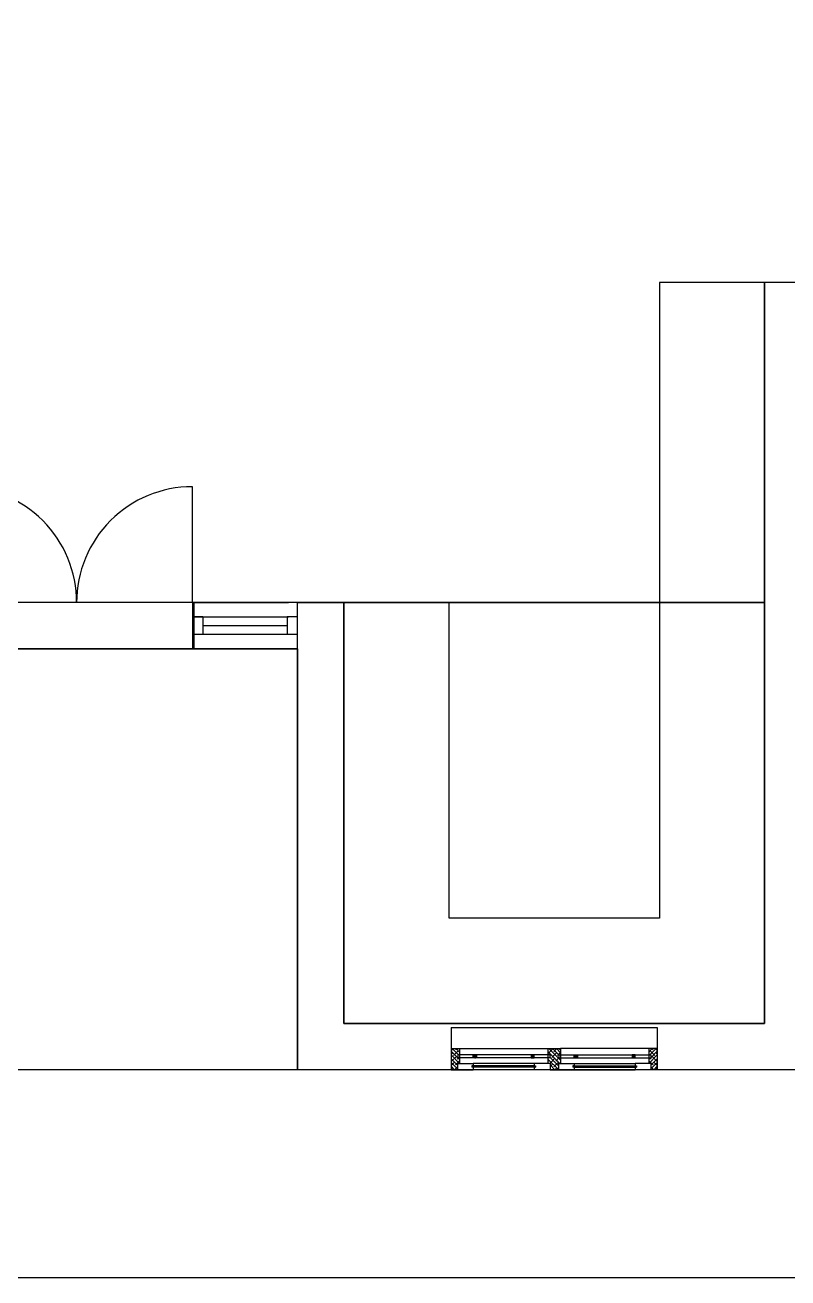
# Model space of a CAD drawing. Extents: x -4409 to 83729, y -39415 to 28842.
# Drawn here: x -783 to 2844, y 6113 to 12066 of the extents above; entities that cross this region are included whole.
import ezdxf

# ---------------------------------------------------------------- set-up
doc = ezdxf.new("R2010")
doc.units = 0
doc.layers.add('4_JOINERY', color=217, linetype='CONTINUOUS')
doc.layers.add('WWW_CADBLOCKSFREE_COM', color=7, linetype='CONTINUOUS')

msp = doc.modelspace()

# ---------------------------------------------------------------- linework, layer by layer
at = {"layer": '4_JOINERY', "color": 150}
for p, q in [((1242.562, 7302.788), (2222.562, 7302.788)), ((1242.562, 7302.788), (1242.562, 7102.788)), ((2222.562, 7302.788), (2222.562, 7102.788)), ((1242.562, 7202.788), (1282.562, 7202.788)), ((1250.72, 7202.788), (1242.562, 7194.63)), ((1242.562, 7202.788), (1702.562, 7202.788)), ((1277.749, 7173.324), (1248.285, 7202.788)), ((1268.68, 7202.788), (1262.973, 7197.08)), ((1282.562, 7186.472), (1266.246, 7202.788)), ((1282.562, 7202.788), (1282.562, 7132.788)), ((1702.562, 7202.788), (1762.562, 7202.788)), ((1702.562, 7202.788), (1702.562, 7132.788)), ((1762.562, 7147.327), (1707.101, 7202.788)), ((1754.525, 7173.324), (1725.061, 7202.788)), ((1745.456, 7202.788), (1730.768, 7188.1)), ((1762.562, 7183.248), (1743.022, 7202.788)), ((1762.562, 7201.208), (1760.982, 7202.788)), ((1762.562, 7202.788), (1762.562, 7132.788)), ((2222.562, 7202.788), (1762.562, 7202.788)), ((2222.562, 7202.788), (2182.562, 7202.788)), ((2182.562, 7202.788), (2182.562, 7132.788)), ((2182.562, 7186.472), (2198.878, 7202.788)), ((2187.374, 7173.324), (2216.838, 7202.788)), ((2196.443, 7202.788), (2202.151, 7197.08)), ((2214.404, 7202.788), (2222.562, 7194.63)), ((1274.031, 7159.082), (1242.562, 7190.551)), ((1249.502, 7183.61), (1242.562, 7176.669)), ((1282.364, 7132.788), (1242.562, 7172.59)), ((1272.562, 7124.63), (1242.562, 7154.63)), ((1267.463, 7165.65), (1245.012, 7143.199)), ((1276.443, 7192.59), (1253.993, 7170.14)), ((1282.562, 7144.827), (1262.973, 7125.238)), ((1278.098, 7158.324), (1271.953, 7152.179)), ((1711.093, 7173.324), (1274.031, 7173.324)), ((1274.031, 7173.324), (1274.031, 7158.324)), ((1711.093, 7158.324), (1274.031, 7158.324)), ((1282.562, 7150.551), (1274.789, 7158.324)), ((1282.562, 7180.748), (1280.933, 7179.12)), ((1347.562, 7172.463), (1348.423, 7173.324)), ((1347.562, 7168.044), (1352.842, 7173.324)), ((1347.562, 7163.624), (1357.261, 7173.324)), ((1347.562, 7159.205), (1361.681, 7173.324)), ((1347.562, 7173.324), (1362.562, 7173.324)), ((1347.562, 7158.324), (1347.562, 7173.324)), ((1362.562, 7158.324), (1347.562, 7158.324)), ((1351.1, 7158.324), (1362.562, 7169.785)), ((1355.52, 7158.324), (1362.562, 7165.366)), ((1359.939, 7158.324), (1362.562, 7160.947)), ((1362.562, 7173.324), (1362.562, 7158.324)), ((1637.562, 7173.324), (1622.562, 7173.324)), ((1622.562, 7173.324), (1622.562, 7158.324)), ((1634.023, 7158.324), (1622.562, 7169.785)), ((1629.604, 7158.324), (1622.562, 7165.366)), ((1625.184, 7158.324), (1622.562, 7160.947)), ((1622.562, 7158.324), (1637.562, 7158.324)), ((1637.562, 7159.205), (1623.443, 7173.324)), ((1637.562, 7163.624), (1627.862, 7173.324)), ((1637.562, 7168.044), (1632.281, 7173.324)), ((1637.562, 7172.463), (1636.701, 7173.324)), ((1637.562, 7158.324), (1637.562, 7173.324)), ((1759.14, 7132.788), (1702.562, 7189.366)), ((1752.562, 7103.445), (1702.562, 7153.445)), ((1708.318, 7147.689), (1702.562, 7141.933)), ((1726.278, 7201.571), (1703.828, 7179.12)), ((1717.298, 7174.63), (1711.093, 7168.424)), ((1711.093, 7173.324), (1711.093, 7158.324)), ((1752.562, 7121.406), (1711.093, 7162.875)), ((1735.259, 7156.669), (1712.808, 7134.219)), ((1744.239, 7183.61), (1721.788, 7161.159)), ((1754.874, 7158.324), (1739.749, 7143.199)), ((1762.562, 7183.972), (1748.729, 7170.14)), ((1754.031, 7173.324), (1754.031, 7158.324)), ((1754.031, 7173.324), (2191.093, 7173.324)), ((1754.031, 7158.324), (2191.093, 7158.324)), ((1762.562, 7201.933), (1757.709, 7197.08)), ((1827.562, 7159.205), (1841.681, 7173.324)), ((1827.562, 7163.624), (1837.261, 7173.324)), ((1827.562, 7168.044), (1832.842, 7173.324)), ((1827.562, 7172.463), (1828.423, 7173.324)), ((1827.562, 7173.324), (1842.562, 7173.324)), ((1827.562, 7158.324), (1827.562, 7173.324)), ((1842.562, 7158.324), (1827.562, 7158.324)), ((1831.1, 7158.324), (1842.562, 7169.785)), ((1835.52, 7158.324), (1842.562, 7165.366)), ((1839.939, 7158.324), (1842.562, 7160.947)), ((1842.562, 7173.324), (1842.562, 7158.324)), ((2117.562, 7173.324), (2102.562, 7173.324)), ((2102.562, 7173.324), (2102.562, 7158.324)), ((2114.023, 7158.324), (2102.562, 7169.785)), ((2109.604, 7158.324), (2102.562, 7165.366)), ((2105.184, 7158.324), (2102.562, 7160.947)), ((2102.562, 7158.324), (2117.562, 7158.324)), ((2117.562, 7159.205), (2103.443, 7173.324)), ((2117.562, 7163.624), (2107.862, 7173.324)), ((2117.562, 7168.044), (2112.281, 7173.324)), ((2117.562, 7172.463), (2116.701, 7173.324)), ((2117.562, 7158.324), (2117.562, 7173.324)), ((2182.562, 7180.748), (2184.19, 7179.12)), ((2182.562, 7150.551), (2190.335, 7158.324)), ((2182.562, 7144.827), (2202.151, 7125.238)), ((2182.759, 7132.788), (2222.562, 7172.59)), ((2187.025, 7158.324), (2193.17, 7152.179)), ((2188.68, 7192.59), (2211.131, 7170.14)), ((2191.093, 7159.082), (2222.562, 7190.551)), ((2191.093, 7173.324), (2191.093, 7158.324)), ((2192.562, 7124.63), (2222.562, 7154.63)), ((2197.66, 7165.65), (2220.111, 7143.199)), ((2215.621, 7183.61), (2222.562, 7176.669)), ((1258.483, 7138.709), (1242.562, 7122.788)), ((1272.562, 7106.669), (1242.562, 7136.669)), ((1258.483, 7102.788), (1242.562, 7118.709)), ((1249.502, 7111.768), (1242.562, 7104.827)), ((1242.562, 7102.788), (1272.562, 7102.788)), ((1272.562, 7116.867), (1258.483, 7102.788)), ((1272.562, 7132.788), (1272.562, 7102.788)), ((1272.562, 7132.788), (1282.562, 7132.788)), ((1272.562, 7102.788), (1347.562, 7102.788)), ((1282.562, 7132.788), (1347.562, 7132.788)), ((1341.562, 7120.788), (1341.562, 7114.788)), ((1347.562, 7120.788), (1341.562, 7120.788)), ((1347.562, 7114.788), (1341.562, 7114.788)), ((1347.562, 7132.788), (1347.562, 7120.788)), ((1637.562, 7132.788), (1347.562, 7132.788)), ((1637.562, 7120.788), (1347.562, 7120.788)), ((1347.562, 7114.788), (1347.562, 7102.788)), ((1637.562, 7114.788), (1347.562, 7114.788)), ((1637.562, 7102.788), (1347.562, 7102.788)), ((1637.562, 7132.788), (1637.562, 7120.788)), ((1702.562, 7132.788), (1637.562, 7132.788)), ((1637.562, 7120.788), (1643.562, 7120.788)), ((1637.562, 7114.788), (1637.562, 7102.788)), ((1637.562, 7114.788), (1643.562, 7114.788)), ((1712.562, 7102.788), (1637.562, 7102.788)), ((1643.562, 7120.788), (1643.562, 7114.788)), ((1705.259, 7132.788), (1702.562, 7135.485)), ((1712.562, 7132.788), (1702.562, 7132.788)), ((1712.562, 7132.788), (1712.562, 7102.788)), ((1726.278, 7129.728), (1712.562, 7116.012)), ((1735.259, 7102.788), (1712.562, 7125.485)), ((1717.298, 7102.788), (1712.562, 7107.524)), ((1712.562, 7102.788), (1752.562, 7102.788)), ((1753.219, 7138.709), (1730.768, 7116.258)), ((1744.239, 7111.768), (1735.259, 7102.788)), ((1752.562, 7132.788), (1762.562, 7132.788)), ((1752.562, 7132.788), (1752.562, 7102.788)), ((1752.562, 7102.788), (1827.562, 7102.788)), ((1762.562, 7132.788), (1827.562, 7132.788)), ((1821.562, 7120.788), (1821.562, 7114.788)), ((1827.562, 7120.788), (1821.562, 7120.788)), ((1827.562, 7114.788), (1821.562, 7114.788)), ((1827.562, 7132.788), (1827.562, 7120.788)), ((1827.562, 7132.788), (2117.562, 7132.788)), ((1827.562, 7120.788), (2117.562, 7120.788)), ((1827.562, 7114.788), (1827.562, 7102.788)), ((1827.562, 7114.788), (2117.562, 7114.788)), ((1827.562, 7102.788), (2117.562, 7102.788)), ((2117.562, 7132.788), (2117.562, 7120.788)), ((2182.562, 7132.788), (2117.562, 7132.788)), ((2117.562, 7120.788), (2123.562, 7120.788)), ((2117.562, 7114.788), (2117.562, 7102.788)), ((2117.562, 7114.788), (2123.562, 7114.788)), ((2192.562, 7102.788), (2117.562, 7102.788)), ((2123.562, 7120.788), (2123.562, 7114.788)), ((2192.562, 7132.788), (2182.562, 7132.788)), ((2192.562, 7106.669), (2222.562, 7136.669)), ((2192.562, 7132.788), (2192.562, 7102.788)), ((2192.562, 7116.867), (2206.641, 7102.788)), ((2222.562, 7102.788), (2192.562, 7102.788)), ((2206.641, 7138.709), (2222.562, 7122.788)), ((2206.641, 7102.788), (2222.562, 7118.709)), ((2215.621, 7111.768), (2222.562, 7104.827))]:
    msp.add_line(p, q, dxfattribs=at)
for points in [[(62.559, 9254.061), (12.559, 9254.061), (12.559, 9171.152), (62.559, 9171.152)], [(20.017, 9254.171), (470.017, 9254.171)], [(62.559, 9254.061), (62.559, 9171.152)], [(512.499, 9254.242), (462.499, 9254.242), (462.499, 9171.333), (512.499, 9171.333)], [(20.017, 9171.263), (470.017, 9171.263)], [(62.559, 9212.717), (462.499, 9212.788)]]:
    msp.add_lwpolyline(points, dxfattribs=at)
at = {"layer": 'WWW_CADBLOCKSFREE_COM', "color": 7}
for p, q in [((2732.562, 7322.788), (2732.562, 10842.725)), ((2952.562, 10842.725), (2732.562, 10842.725)), ((512.499, 9322.788), (-3127.438, 9322.788)), ((512.499, 9322.788), (732.562, 9322.788)), ((732.562, 9322.788), (732.562, 7322.788)), ((512.499, 9102.788), (12.559, 9102.788)), ((732.562, 7322.788), (2732.562, 7322.788)), ((6172.562, 7102.788), (2732.562, 7102.788))]:
    msp.add_line(p, q, dxfattribs=at)
at = {"layer": 'WWW_CADBLOCKSFREE_COM', "color": 252}
msp.add_line((470.017, 9102.786), (12.349, 9102.786), dxfattribs=at)
at = {"layer": 'WWW_CADBLOCKSFREE_COM'}
for p, q in [((512.562, 7102.788), (512.499, 9102.788)), ((2732.562, 7102.788), (512.562, 7102.788))]:
    msp.add_line(p, q, dxfattribs=at)
at = {"layer": 'WWW_CADBLOCKSFREE_COM', "color": 8}
for points in [[(-4408.808, 22332.931), (7008.839, 22332.931), (7008.839, 6113.264), (-4408.808, 6113.264)], [(-4408.808, 22332.931), (7008.839, 22332.931), (7008.839, 6113.264), (-4408.808, 6113.264)], [(732.562, 9322.788), (732.562, 7322.788), (2732.562, 7322.788), (2732.562, 7322.788), (2732.562, 10842.725), (2232.562, 10842.725), (2232.562, 7822.788), (1232.562, 7822.788), (1232.562, 9322.788)], [(732.562, 9322.788), (2732.562, 9322.788), (2732.562, 7322.788), (732.562, 7322.788)], [(-2487.438, 9102.717), (512.562, 9102.717), (512.562, 7102.788), (-2487.438, 7102.788)]]:
    msp.add_lwpolyline(points, close=True, dxfattribs=at)
for points in [[(-3127.438, 12822.788), (1852.562, 12822.788), (1852.562, 13042.788), (2732.562, 13042.788), (2732.562, 12142.788), (2952.562, 12142.788), (2952.562, 10843.185), (2732.562, 10843.185), (2732.562, 9322.788), (20.017, 9322.788), (20.017, 9102.717), (-1087.441, 9102.717), (-1087.441, 9322.717), (-3127.438, 9322.752), (-3127.438, 12822.823), (1852.562, 12822.788), (1852.562, 13042.788)], [(2952.562, 10842.725), (2732.562, 10842.725), (2732.562, 7322.788), (732.562, 7322.788), (732.562, 9322.788), (20.017, 9322.788), (20.017, 9102.717), (512.499, 9102.717), (512.562, 7102.788), (-2487.438, 7102.788), (-2487.438, 9102.717), (-1087.441, 9102.717), (-1087.441, 9322.717), (-3127.438, 9322.752), (-3127.438, 12822.823)], [(12.559, 9322.606), (12.559, 9872.669)], [(512.562, 7102.788), (-2487.438, 7102.788), (-2487.438, 9102.717)]]:
    msp.add_lwpolyline(points, dxfattribs=at)
at = {"layer": 'WWW_CADBLOCKSFREE_COM', "color": 7}
for points in [[(12.559, 9322.606), (12.559, 9102.606)], [(20.017, 9322.717), (470.017, 9322.717)], [(512.499, 9102.788), (512.499, 9322.788)], [(20.017, 9102.717), (470.017, 9102.717)]]:
    msp.add_lwpolyline(points, dxfattribs=at)
at = {"layer": 'WWW_CADBLOCKSFREE_COM', "color": 8}
for centre, start, end in [((-1087.441, 9322.669), 359.9934891, 90), ((12.559, 9322.669), 90, 180.0065109)]:
    msp.add_arc(centre, 550, start, end, dxfattribs=at)
at = {"layer": 'WWW_CADBLOCKSFREE_COM', "color": 252}
for points in [[(2732.382, 11150.624), (2732.382, 11150.564), (2732.562, 11150.594)], [(5.041, 9102.496), (5.101, 9102.496), (5.071, 9102.676)]]:
    msp.add_solid(points, dxfattribs=at)

doc.saveas('drawing.dxf')
